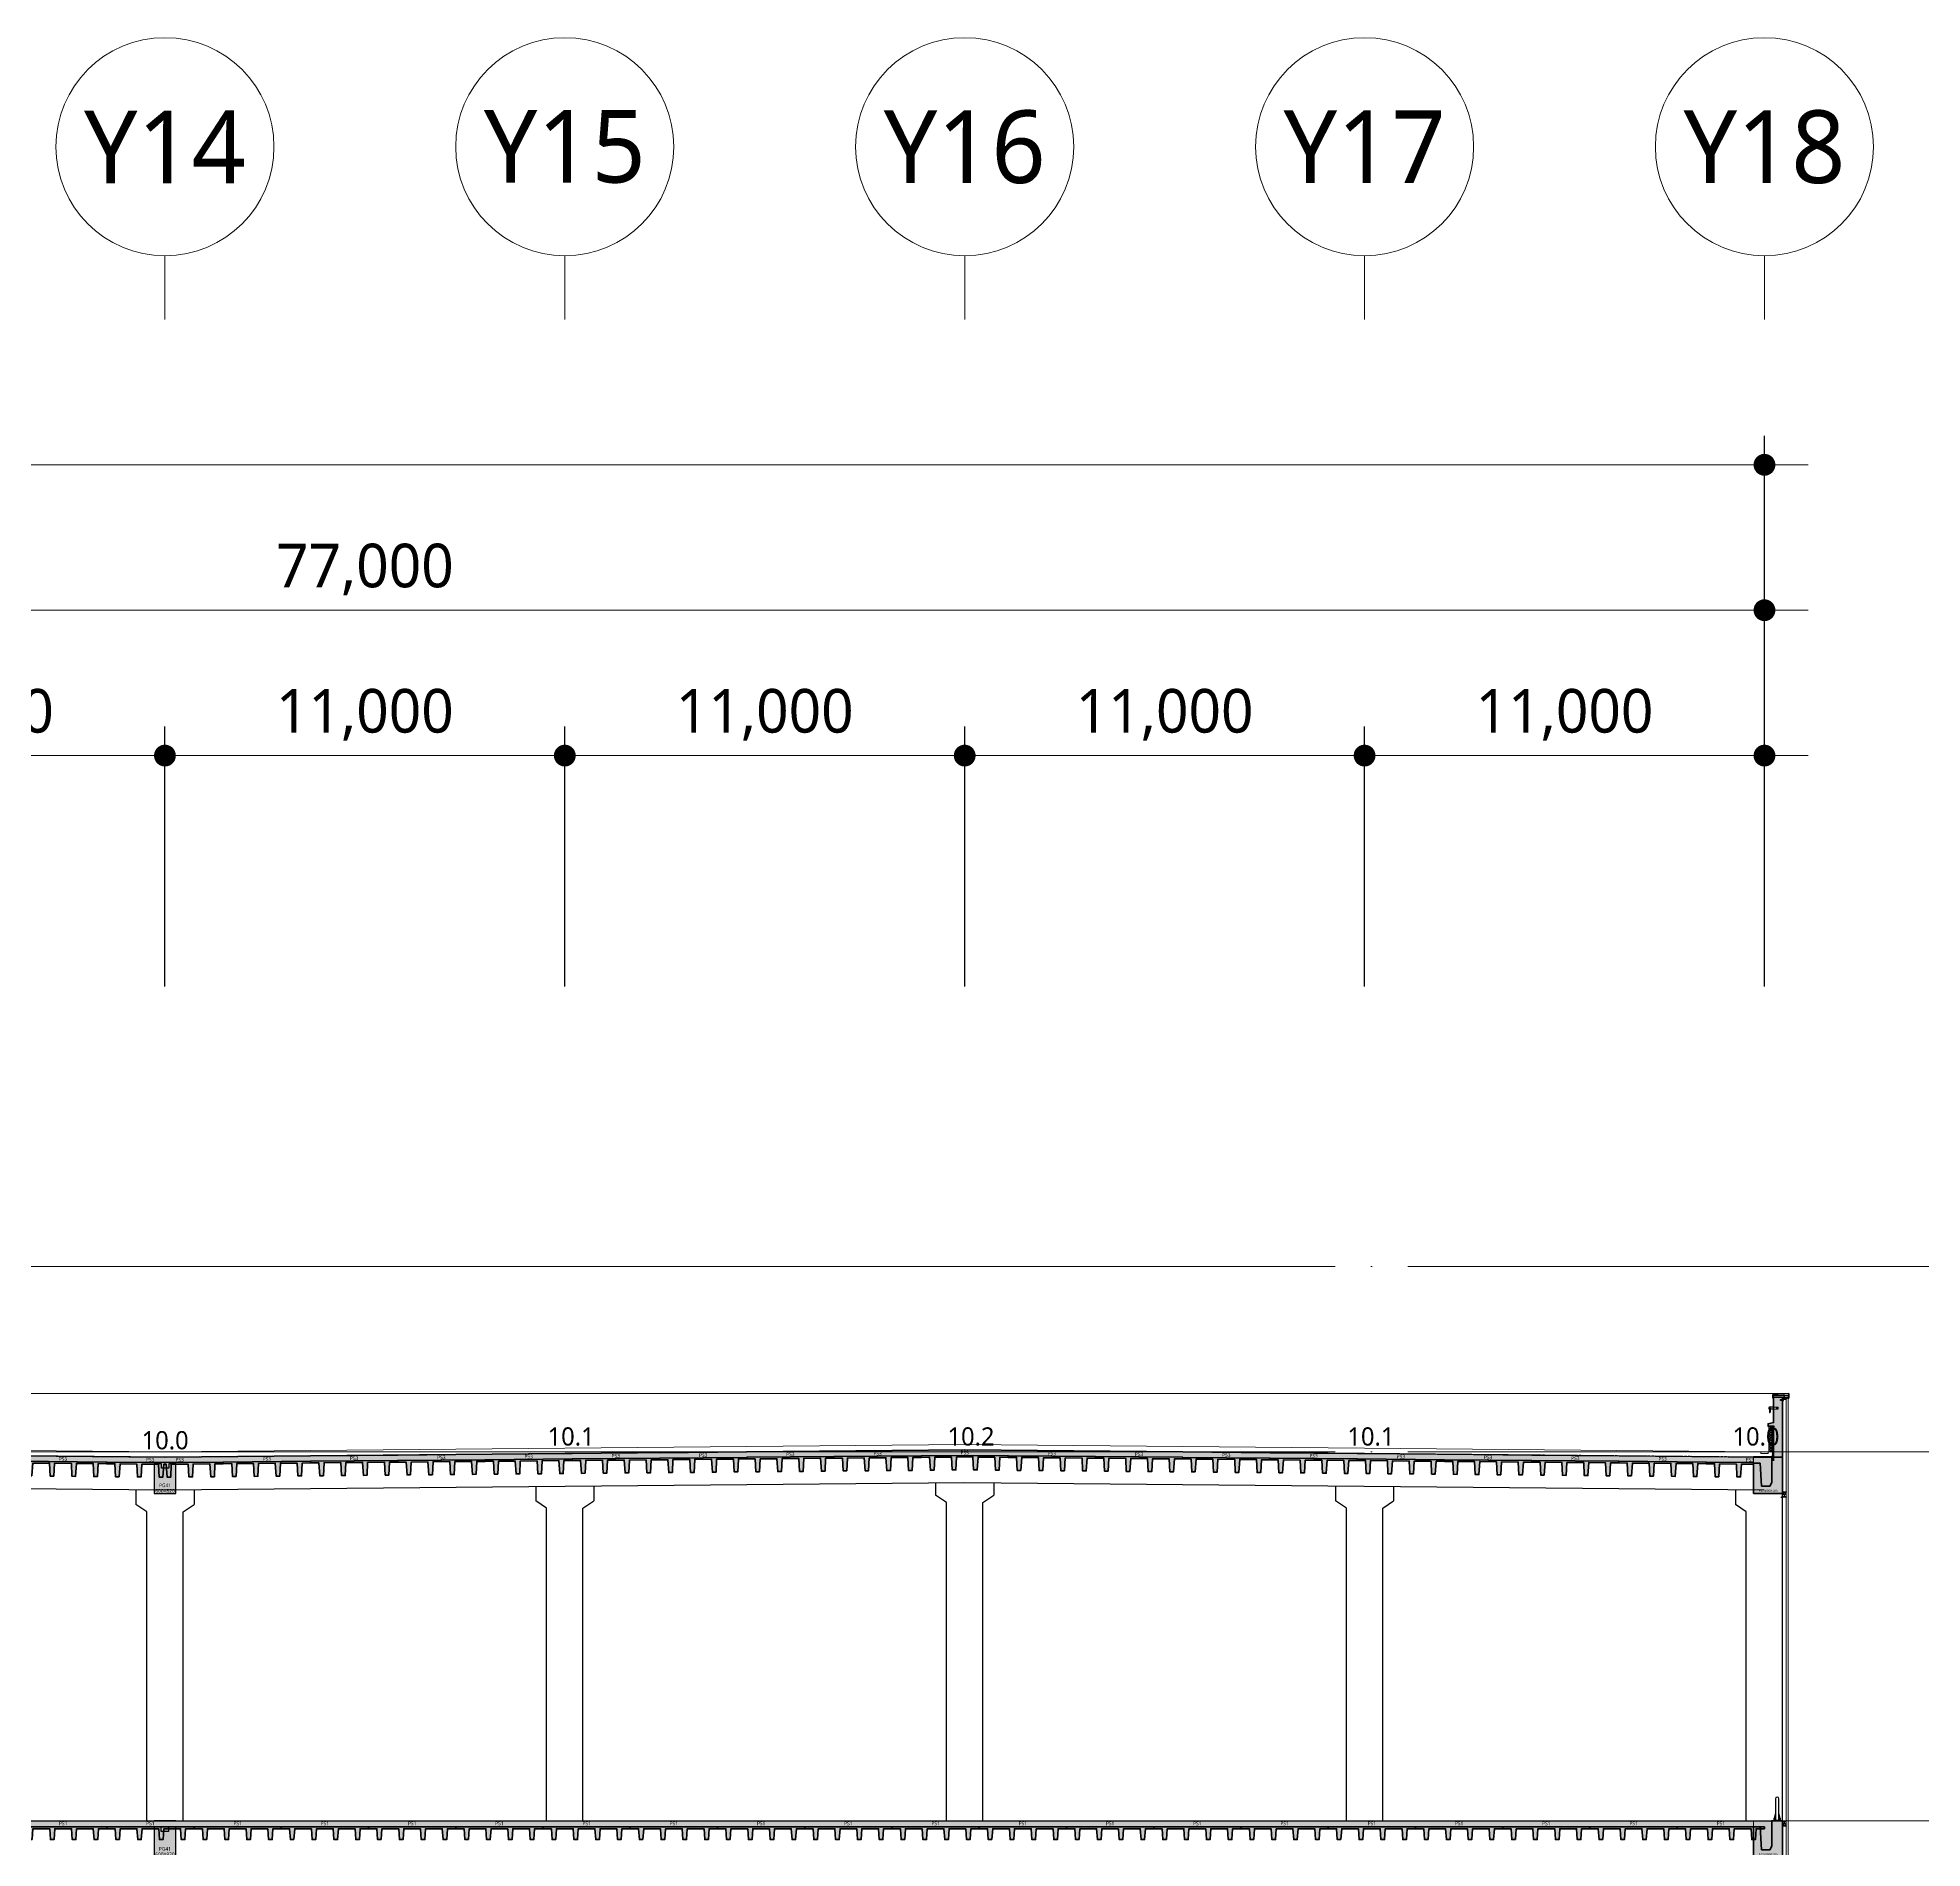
# Model space of a CAD drawing. Header units: millimetres. Extents: x 0 to 420000, y 0 to 297000.
# Drawn here: x 260512 to 312355, y 93690 to 143500 of the extents above; entities that cross this region are included whole.
import ezdxf
from ezdxf.enums import TextEntityAlignment as Align
from ezdxf.xclip import XClip

# ---------------------------------------------------------------- set-up
doc = ezdxf.new("R2010")
doc.units = ezdxf.units.MM
doc.header["$XCLIPFRAME"] = 0
for name, pattern in [('0731_main_plan$0$form_$0$y-Landschaft$0$_$1$20120914_Verkehrsflächen_Grün$0$20120628_xref - Gammel$1$3_H-GL_F1_U3 - Default$0${ Offset Lines }', [0]), ('CEN', [62, 60, -1, 0, -1]), ('CENTER', [2, 1.25, -0.25, 0.25, -0.25]), ('HID', [2, 1.1, -0.9]), ('HIDDEN', [0.375, 0.25, -0.125]), ('HIDDEN2', [4.7625, 3.175, -1.5875])]:
    doc.linetypes.add(name, pattern=pattern)
doc.layers.get('Defpoints').update_dxf_attribs({"color": 140})
for name, color, linetype in [('1', 3, 'Continuous'), ('2', 2, 'Continuous'), ('A-CONC-SOLD', 253, 'CEN'), ('A-ELEV-PATT', 252, 'Continuous'), ('A-XXXX-SOLD', 252, 'Continuous'), ('BOLT', 8, 'Continuous'), ('CON', 2, 'Continuous'), ('SCREW', 6, 'Continuous')]:
    doc.layers.add(name, color=color, linetype=linetype)
for name, color, linetype, lineweight in [('A-AXIS-LINE', 1, 'CEN', 15), ('A-CNTL', 1, 'CEN', 15), ('A-CONC-LIN1', 2, 'Continuous', 40), ('A-CONC-LIN2', 7, 'Continuous', 25), ('A-ELEV-LIN2', 7, 'Continuous', 25), ('A-ELEV-LIN3', 8, 'Continuous', 18), ('A-WAXM-BLIC', 3, 'Continuous', 25), ('A-WAXM-PANL', 6, 'Continuous', 20), ('A-XXXX-FIN2', 6, 'Continuous', 20), ('A-XXXX-HID', 8, 'HIDDEN', 18), ('A-XXXX-INSL2', 8, 'Continuous', 18), ('A-XXXX-STL', 3, 'Continuous', 25), ('A-XXXX-WAT1', 9, 'HID', 20)]:
    doc.layers.add(name, color=color, linetype=linetype, lineweight=lineweight)
doc.layers.add('A-XXXX-NPLT', color=144, linetype='Continuous', lineweight=15, plot=False)
doc.styles.add('HY울릉도L', font='')
doc.styles.add('맑은고딕', font='')
doc.styles.get('HY울릉도L').set_extended_font_data('HYwulM')
doc.styles.get('맑은고딕').set_extended_font_data('Malgun Gothic')
doc.dimstyles.new('CDIM', dxfattribs={"dimtxt": 3, "dimasz": 1.5, "dimexe": 2, "dimexo": 1, "dimgap": 1, "dimtad": 1, "dimdec": 0, "dimrnd": 0.5, "dimzin": 0, "dimdsep": 32, "dimlunit": 6, "dimtxsty": 'HY울릉도L', "dimblk1": '_CIDOT', "dimblk2": '_CIDOT', "dimsah": 1, "dimcen": 5.5, "dimclrd": 2, "dimclre": 2, "dimclrt": 7, "dimadec": 0, "dimazin": 0, "dimtfac": 1, "dimtdec": 0, "dimtix": 1, "dimtmove": 2, "dimatfit": 1, "dimldrblk": '_CIDOT', "dimfxl": 1, "dimtolj": 1, "dimtzin": 0, "dimlwd": -1, "dimarcsym": 0})

# ---------------------------------------------------------------- blocks, each defined once
blk = doc.blocks.new('axis(211208)')
at = {"layer": 'A-AXIS-LINE', "ltscale": 1000}
for p, q in [((4631788.1, -355868.7), (4955413.1, -355868.7)), ((4631788.1, -360968.7), (4955413.1, -360968.7)), ((4631788.1, -371118.7), (4955413.1, -371118.7))]:
    blk.add_line(p, q, dxfattribs=at)
blk = doc.blocks.new('SCREW65')
at = {"layer": '2', "color": 13, "linetype": 'HIDDEN'}
for p, q in [((35, 44.2), (35, 50)), ((35, 50), (43, 50)), ((35, 38), (43, 40)), ((35, 38), (43, 40)), ((35, 36), (43, 38)), ((35, 36), (43, 38)), ((35, 36), (43, 38)), ((35, 34), (43, 36)), ((35, 32), (43, 34)), ((35, 30), (43, 32)), ((35, 28), (43, 30)), ((35, 26), (43, 28)), ((35, 24), (43, 26)), ((35, 22), (43, 24)), ((35, 20), (43, 22)), ((35, 18), (43, 20)), ((35, 16), (43, 18)), ((35, 14), (43, 16)), ((35, 12), (43, 14)), ((35, 12), (43, 14)), ((35, 10), (43, 12)), ((35, 8), (43, 10)), ((35, 6), (43, 8)), ((35, 4), (43, 6)), ((35, 2), (43, 4)), ((35, 0), (43, 2)), ((35, -2), (43, 0)), ((36.5, 44.2), (36.5, 50)), ((41.5, 50), (41.5, 44.2)), ((43, 50), (43, 44.2)), ((35, -4), (43, -2)), ((35, -6), (43, -4)), ((35, -8), (43, -6)), ((35, -10), (43, -8)), ((35, -12), (43, -10)), ((35, -14), (43, -12))]:
    blk.add_line(p, q, dxfattribs=at)
for points in [[(48, 43), (48, 42), (30, 42), (30, 43)], [(34, 44.2), (34, 43), (44, 43), (44, 44.2)]]:
    blk.add_lwpolyline(points, close=True, dxfattribs=at)
at = {"layer": '2', "color": 13}
blk.add_lwpolyline([(46.5, 42), (46.5, 40), (31.5, 40), (31.5, 42)], dxfattribs=at)
at = {"layer": '2', "color": 13, "linetype": 'HIDDEN'}
for points in [[(36, 42), (36, -18), (39, -23), (42, -18), (42, 42)], [(39, -23), (40, -17), (42, -15), (40, -14), (36, -16)]]:
    blk.add_lwpolyline(points, dxfattribs=at)
blk = doc.blocks.new('An')
at = {"layer": 'BOLT'}
for p, q in [((7, 15), (-7, 15)), ((7, 7), (-7, 7)), ((-5, 17), (5, 17)), ((-3, 19), (-3, 15)), ((3, 19), (3, 15)), ((7, 15), (7, 15))]:
    blk.add_line(p, q, dxfattribs=at)
at = {"layer": 'BOLT', "linetype": 'CENTER'}
blk.add_line((0, 28), (0, -78), dxfattribs=at)
at = {"layer": 'BOLT'}
for points in [[(-13, 4), (0, 2), (0, 4), (-12, 5)], [(12, 0), (12, 2), (-12, 2), (-12, 0)], [(12, 3), (0, 5), (0, 6), (13, 5)]]:
    blk.add_lwpolyline(points, close=True, dxfattribs=at)
at = {"layer": 'BOLT', "linetype": 'HIDDEN'}
blk.add_lwpolyline([(13, 5), (-12, 5), (-13, 4), (12, 3)], close=True, dxfattribs=at)
at = {"layer": 'BOLT', "linetype": 'HIDDEN2'}
blk.add_lwpolyline([(7, 0), (7, -51, 0.126377), (8, -57), (11, -63), (4, -63, -0.360473), (2, -61), (1, -55, 0.412222), (0, -54), (0, -54, 0.360473), (-1, -55), (-2, -61, -0.360473), (-4, -63), (-11, -63), (-8, -57, 0.126377), (-7, -51), (-7, 0)], format="xyb", dxfattribs=at)
at = {"layer": 'BOLT', "linetype": 'CENTER'}
blk.add_lwpolyline([(-9, 14), (-9, 8, 0.57735), (-5, 8, 0.238157), (5, 8, 0.57735), (9, 8), (9, 14, 0.57735), (5, 14, 0.238157), (-5, 14, 0.57735)], format="xyb", close=True, dxfattribs=at)
at = {"layer": 'BOLT', "linetype": 'HIDDEN'}
blk.add_lwpolyline([(-5, 14), (-5, 0), (-5, -52, -0.095415), (-6, -56), (-9, -63, 0.530598), (-6, -67), (0, -67), (6, -67, 0.530598), (9, -63), (6, -56, -0.095415), (5, -52), (5, 0), (5, 14)], format="xyb", dxfattribs=at)
at = {"layer": 'BOLT'}
blk.add_lwpolyline([(-5, 14), (-5, 17), (-3, 19), (3, 19), (5, 17), (5, 14)], dxfattribs=at)
blk = doc.blocks.new('SCREW')
at = {"layer": 'SCREW'}
for p, q in [((2650, -805), (2658, -805)), ((2658, -805), (2650, -805)), ((2650, -805), (2650, -805)), ((2652, -793), (2653, -793)), ((2653, -793), (2652, -793)), ((2654, -793), (2652, -793)), ((2656, -794), (2652, -794)), ((2652, -794), (2653, -794)), ((2653, -795), (2652, -794)), ((2656, -795), (2652, -796)), ((2652, -796), (2653, -795)), ((2656, -796), (2652, -797)), ((2652, -797), (2653, -796)), ((2653, -796), (2652, -796)), ((2653, -797), (2652, -797)), ((2656, -798), (2652, -798)), ((2652, -798), (2653, -798)), ((2653, -798), (2652, -798)), ((2656, -799), (2652, -800)), ((2652, -800), (2653, -799)), ((2656, -800), (2652, -801)), ((2652, -801), (2653, -800)), ((2653, -800), (2652, -800)), ((2656, -801), (2652, -802)), ((2653, -801), (2652, -801)), ((2653, -802), (2652, -802)), ((2652, -802), (2653, -802)), ((2656, -803), (2652, -803)), ((2653, -804), (2652, -803)), ((2652, -803), (2653, -803)), ((2656, -804), (2652, -805)), ((2652, -805), (2653, -804)), ((2653, -790), (2654, -789)), ((2653, -790), (2654, -790)), ((2653, -793), (2653, -790)), ((2653, -794), (2653, -793)), ((2653, -793), (2654, -793)), ((2653, -793), (2654, -793)), ((2653, -794), (2656, -794)), ((2656, -794), (2653, -795)), ((2653, -795), (2656, -795)), ((2653, -795), (2653, -795)), ((2656, -796), (2653, -796)), ((2653, -796), (2656, -796)), ((2653, -796), (2653, -796)), ((2656, -797), (2653, -797)), ((2653, -798), (2656, -797)), ((2653, -798), (2653, -797)), ((2656, -798), (2653, -798)), ((2653, -799), (2653, -798)), ((2656, -799), (2653, -800)), ((2653, -799), (2656, -799)), ((2653, -800), (2656, -800)), ((2653, -800), (2653, -800)), ((2656, -801), (2653, -801)), ((2653, -802), (2656, -801)), ((2653, -802), (2653, -801)), ((2656, -802), (2653, -802)), ((2653, -803), (2656, -802)), ((2653, -803), (2653, -802)), ((2656, -803), (2653, -804)), ((2653, -804), (2656, -804)), ((2653, -804), (2653, -804)), ((2654, -789), (2654, -793)), ((2654, -793), (2655, -793)), ((2654, -793), (2654, -793)), ((2654, -807), (2654, -806)), ((2654, -806), (2654, -806)), ((2655, -806), (2654, -806)), ((2655, -807), (2655, -806)), ((2656, -794), (2656, -791)), ((2656, -794), (2656, -794)), ((2656, -794), (2656, -795)), ((2656, -794), (2656, -794)), ((2656, -795), (2656, -795)), ((2656, -795), (2656, -796)), ((2656, -796), (2656, -797)), ((2656, -796), (2656, -796)), ((2656, -796), (2656, -796)), ((2656, -797), (2656, -797)), ((2656, -797), (2656, -798)), ((2656, -797), (2656, -797)), ((2656, -798), (2656, -798)), ((2656, -798), (2656, -799)), ((2656, -798), (2656, -799)), ((2656, -799), (2656, -800)), ((2656, -799), (2656, -800)), ((2656, -799), (2656, -799)), ((2656, -799), (2656, -799)), ((2656, -800), (2656, -800)), ((2656, -800), (2656, -801)), ((2656, -801), (2656, -801)), ((2656, -801), (2656, -802)), ((2656, -801), (2656, -801)), ((2656, -801), (2656, -801)), ((2656, -802), (2656, -802)), ((2656, -802), (2656, -803)), ((2656, -802), (2656, -802)), ((2656, -803), (2656, -803)), ((2656, -803), (2656, -804)), ((2656, -803), (2656, -804)), ((2656, -804), (2656, -804)), ((2656, -804), (2656, -805)), ((2656, -804), (2656, -804)), ((2658, -805), (2658, -805))]:
    blk.add_line(p, q, dxfattribs=at)
for centre, radius, start, end in [((2654, -802), 4.99, 221.1042, 318.8958), ((2654, -790), 1.65, 57.5313, 85.5597), ((2653, -791), 2.84, 358.1657, 42.9584), ((2652, -791), 3.22, 327.4176, 0.6916)]:
    blk.add_arc(centre, radius, start, end, dxfattribs=at)
blk = doc.blocks.new('PIs4')
at = {"layer": 'SCREW'}
blk.add_blockref('SCREW', (-2654, 805), dxfattribs=at)
blk = doc.blocks.new('PG31')
at = {"layer": 'A-CONC-SOLD'}
h = blk.add_hatch(color=256, dxfattribs=at)
h.dxf.hatch_style = 1
h.paths.add_polyline_path([(-620, -170), (-580, -800), (-350, -800), (-300, -700), (-300, 0), (-800, 0), (-800, -170)])
h = blk.add_hatch(color=256, dxfattribs=at)
h.dxf.hatch_style = 1
h.paths.add_polyline_path([(-800, -1000), (0, -1000), (0, 0), (-300, 0), (-300, -700), (-350, -800), (-580, -800), (-620, -170), (-800, -170)])
at = {"layer": 'A-CONC-LIN1'}
blk.add_lwpolyline([(-800, -1000), (0, -1000), (0, 0), (-300, 0), (-300, -700), (-350, -800), (-580, -800), (-620, -170), (-800, -170)], close=True, dxfattribs=at)
at = {"layer": 'A-CONC-LIN2'}
blk.add_line((-800, 0), (-300, 0), dxfattribs=at)
at = {"layer": 'A-XXXX-NPLT'}
blk.add_lwpolyline([(0, 0), (-800, 0), (-800, -1000), (0, -1000)], close=True, dxfattribs=at)
at = {"layer": 'A-XXXX-NPLT', "style": '맑은고딕'}
blk.add_text('PG31(800X1000)', height=50, dxfattribs=at).set_placement((-400, -930), align=Align.MIDDLE)
blk = doc.blocks.new('PS3')
at = {"layer": 'A-CONC-SOLD'}
h = blk.add_hatch(color=256, dxfattribs=at)
h.dxf.hatch_style = 1
h.paths.add_polyline_path([(1200, 0), (-1200, 0), (-1200, -150), (1200, -150)])
h = blk.add_hatch(color=256, dxfattribs=at)
h.dxf.hatch_style = 1
h.paths.add_polyline_path([(-950, -550), (-850, -550), (-830, -195), (-370, -195), (-350, -550), (-250, -550), (-230, -195), (230, -195), (250, -550), (350, -550), (370, -195), (830, -195), (850, -550), (950, -550), (970, -195), (1200, -195), (1200, -150), (-1200, -150), (-1200, -195), (-970, -195)])
at = {"layer": 'A-CONC-LIN1', "color": 2, "linetype": '0731_main_plan$0$form_$0$y-Landschaft$0$_$1$20120914_Verkehrsflächen_Grün$0$20120628_xref - Gammel$1$3_H-GL_F1_U3 - Default$0${ Offset Lines }'}
blk.add_lwpolyline([(-850, -550), (-830, -195), (-370, -195), (-350, -550), (-250, -550), (-230, -195), (230, -195), (250, -550), (350, -550), (370, -195), (830, -195), (850, -550), (950, -550), (970, -195), (1200, -195), (1200, -150), (-1200, -150), (-1200, -195), (-970, -195), (-950, -550)], close=True, dxfattribs=at)
at = {"layer": 'A-CONC-LIN2'}
blk.add_line((-1200, 0), (1200, 0), dxfattribs=at)
at = {"layer": 'A-XXXX-NPLT', "style": '맑은고딕'}
blk.add_text('PS3', height=100, dxfattribs=at).set_placement((0, -75), align=Align.MIDDLE)
blk = doc.blocks.new('PG41')
at = {"layer": 'A-CONC-SOLD'}
h = blk.add_hatch(color=256, dxfattribs=at)
h.dxf.hatch_style = 1
h.paths.add_polyline_path([(-300, 0), (300, 0), (300, -1000), (-300, -1000)])
blk.add_line((300, 0), (-300, 0))
at = {"layer": 'CON'}
blk.add_lwpolyline([(-300, -1000), (300, -1000), (300, -180), (100, -180), (100, -300), (-100, -300), (-100, -180), (-300, -180)], close=True, dxfattribs=at)
at = {"layer": 'A-XXXX-NPLT', "style": '맑은고딕'}
for s, p in [('600X820', (0, -925)), ('PG41', (0, -775))]:
    blk.add_text(s, height=100, dxfattribs=at).set_placement(p, align=Align.MIDDLE)
blk = doc.blocks.new('층간방화')
at = {"layer": 'A-XXXX-SOLD', "ltscale": 0.5}
h = blk.add_hatch(dxfattribs=at)
h.set_pattern_fill('블럭단면', color=256)
h.set_pattern_definition([(45, (-3966029.7908, -207540.3616), (-0.70710678119, 0.70710678119), []), (135, (-3966029.7908, -207540.3616), (-0.70710678119, -0.70710678119), [])])
h.paths.add_polyline_path([(0, -12), (0, 1), (-3, 1), (-3, -9), (-97, -9), (-97, 1), (-100, 1), (-100, -12)])
h.paths.add_polyline_path([(0, -137), (0, -150), (-3, -150), (-3, -140), (-97, -140), (-97, -150), (-100, -150), (-100, -137)])
at = {"layer": 'A-ELEV-PATT', "color": 5}
for points in [[(0, -12), (0, 1), (-3, 1), (-3, -9), (-97, -9), (-97, 1), (-100, 1), (-100, -12)], [(0, -137), (0, -150), (-3, -150), (-3, -140), (-97, -140), (-97, -150), (-100, -150), (-100, -137)]]:
    blk.add_lwpolyline(points, close=True, dxfattribs=at)
at = {"layer": 'A-XXXX-INSL2'}
blk.add_lwpolyline([(-100, -136, 0.509267), (-78, -106), (-97, -42, -1.37259), (-53, -42), (-72, -106, 1.37259), (-29, -106), (-48, -42, -1.37259), (-4, -42), (-23, -106, 0.509267), (-1, -136)], format="xyb", dxfattribs=at)
at = {"layer": 'A-XXXX-STL', "linetype": 'HIDDEN', "ltscale": 0.1}
blk.add_lwpolyline([(47, 0), (47, 1), (-1, 1), (-1, -136), (-100, -136), (-100, -137), (0, -137), (0, 0)], close=True, dxfattribs=at)
blk = doc.blocks.new('9층')
at = {"layer": 'A-CONC-SOLD'}
h = blk.add_hatch(color=256, dxfattribs=at)
h.dxf.hatch_style = 1
h.paths.add_polyline_path([(4878824, -401219), (4878574, -401219), (4878574, -400278), (4878589, -400269), (4878444, -400269), (4878444, -400259), (4878434, -400259), (4878434, -400269), (4878424, -400269), (4878424, -400199), (4878574, -400169), (4878574, -399469), (4878824, -399469)])
h = blk.add_hatch(dxfattribs=at)
h.set_pattern_fill('블럭단면', color=256, scale=50)
h.set_pattern_definition([(45, (4570311.26, -505918.714), (-35.355339, 35.355339), []), (135, (4570311.26, -505918.714), (-35.355339, -35.355339), [])])
h.paths.add_polyline_path([(4878454, -400969), (4878544, -400969), (4878544, -400269), (4878454, -400269)])
h = blk.add_hatch(dxfattribs=at)
h.set_pattern_fill('블럭단면', color=256)
h.set_pattern_definition([(45, (4634752.2391, -645298.7142), (-0.7071067812, 0.7071067812), []), (135, (4634752.2391, -645298.7142), (-0.7071067812, -0.7071067812), [])])
h.paths.add_polyline_path([(4878564, -400269), (4878589, -400269), (4878564, -400274, -1)])
h = blk.add_hatch(dxfattribs=at)
h.set_pattern_fill('블럭단면', color=256, scale=5)
h.set_pattern_definition([(45, (4723765.126, -639965.979), (-3.53553391, 3.53553391), []), (135, (4723765.126, -639965.979), (-3.53553391, -3.53553391), [])])
h.paths.add_polyline_path([(4878564, -400969), (4878544, -400969), (4878544, -401106), (4878549, -401106), (4878564, -401091)])
at = {"color": 1}
for p, q in [((4878921, -399471), (4878826, -399516)), ((4878826, -399471), (4878924, -399519))]:
    blk.add_line(p, q, dxfattribs=at)
at = {"color": 5}
blk.add_lwpolyline([(4878974, -399509), (4878974, -399498), (4878994, -399498), (4878994, -399369), (4878555, -399393), (4878555, -399498), (4878572, -399498), (4878572, -399509, 0.414214), (4878573, -399509), (4878573, -399509, 0.447244), (4878573, -399509), (4878572, -399502), (4878573, -399502), (4878574, -399509, -0.447244), (4878573, -399510), (4878573, -399510, -0.414214), (4878572, -399509), (4878572, -399499), (4878554, -399499), (4878554, -399393), (4878994, -399369), (4878994, -399499), (4878974, -399499), (4878974, -399509, -0.414214), (4878973, -399510), (4878973, -399510, -0.447244), (4878972, -399509), (4878973, -399502), (4878974, -399502), (4878973, -399509, 0.447244), (4878973, -399509), (4878973, -399509, 0.414214), (4878974, -399509)], format="xyb", dxfattribs=at)
at = {"color": 4}
for points in [[(4878924, -399519), (4878824, -399519), (4878824, -399469), (4878924, -399469)], [(4878824, -399579), (4878824, -399519), (4878904, -399519), (4878904, -399523), (4878828, -399523), (4878828, -399579)], [(4878921, -399516), (4878826, -399516), (4878826, -399471), (4878921, -399471)]]:
    blk.add_lwpolyline(points, close=True, dxfattribs=at)
at = {"layer": '1'}
blk.add_lwpolyline([(4788325, -401119), (4801325, -401018), (4812324, -400918), (4823322, -401018), (4834327, -401118), (4845325, -401018), (4856324, -400918), (4867322, -401018), (4878322, -401119)], dxfattribs=at)
at = {"layer": 'A-CNTL', "ltscale": 10}
for p, q in [((4878687, -399769), (4878650, -399769)), ((4878669, -399750), (4878669, -399787))]:
    blk.add_line(p, q, dxfattribs=at)
at = {"layer": 'A-CONC-LIN1'}
blk.add_lwpolyline([(4878824, -401219), (4878824, -399469), (4878574, -399469), (4878574, -400169), (4878424, -400199), (4878424, -400269), (4878434, -400269), (4878434, -400259), (4878444, -400259), (4878444, -400269), (4878589, -400269), (4878574, -400278), (4878574, -401219)], dxfattribs=at)
at = {"layer": 'A-CONC-LIN2'}
for points in [[(4878589, -400269), (4878564, -400274), (4878564, -401091), (4878549, -401106), (4878024, -401106)], [(4788325, -401109), (4801325, -401008), (4812324, -400908), (4823322, -401008), (4834327, -401108), (4845325, -401008), (4856324, -400908), (4867322, -401008), (4878024, -401106)], [(4878544, -400969), (4878564, -400969)], [(4878574, -401095), (4878553, -401116)]]:
    blk.add_lwpolyline(points, dxfattribs=at)
at = {"layer": 'A-CONC-SOLD'}
blk.add_arc((4878564, -400271), 2.5, 90, 270, dxfattribs=at)
at = {"layer": 'A-ELEV-LIN2'}
for p, q in [((4878462, -399771), (4878462, -399882)), ((4878574, -399739), (4878471, -399739)), ((4878480, -399771), (4878480, -399882)), ((4878574, -399799), (4878480, -399799)), ((4833524, -402011), (4833524, -402418)), ((4835124, -402011), (4835124, -402418)), ((4844524, -401926), (4844524, -402318)), ((4846124, -401911), (4846124, -402318)), ((4855524, -401826), (4855524, -402168)), ((4855824, -402368), (4855524, -402168)), ((4856824, -402368), (4857124, -402168)), ((4857124, -401825), (4857124, -402168)), ((4866524, -401911), (4866524, -402318)), ((4868124, -401926), (4868124, -402318)), ((4877524, -402011), (4877524, -402419)), ((4878824, -411119), (4878824, -402019)), ((4833824, -402618), (4833524, -402418)), ((4833824, -411119), (4833824, -402618)), ((4834824, -402618), (4835124, -402418)), ((4834824, -411119), (4834824, -402618)), ((4844824, -402518), (4844524, -402318)), ((4844824, -411119), (4844824, -402518)), ((4845824, -402518), (4846124, -402318)), ((4845824, -411116), (4845824, -402518)), ((4855824, -411119), (4855824, -402368)), ((4856824, -411119), (4856824, -402368)), ((4866824, -402518), (4866524, -402318)), ((4866824, -411119), (4866824, -402518)), ((4867824, -402518), (4868124, -402318)), ((4867824, -411119), (4867824, -402518)), ((4877824, -402619), (4877524, -402419)), ((4877824, -411119), (4877824, -402619))]:
    blk.add_line(p, q, dxfattribs=at)
at = {"layer": 'A-ELEV-LIN2', "ltscale": 50}
blk.add_lwpolyline([(4788332, -402019), (4801333, -401918), (4812324, -401818), (4823314, -401918), (4834327, -402018), (4845333, -401918), (4856324, -401818), (4867314, -401918), (4878314, -402019)], dxfattribs=at)
at = {"layer": 'A-ELEV-LIN2'}
for centre, radius, start, end in [((4878471, -399769), 30, 90, 252.7993), ((4878471, -399769), 11, 323.7562, 216.2438), ((4878471, -399771), 8.87, 0, 180), ((4878471, -399882), 8.87, 180, 0)]:
    blk.add_arc(centre, radius, start, end, dxfattribs=at)
at = {"layer": 'A-WAXM-BLIC'}
for points in [[(4878454, -400969), (4878454, -400269)], [(4878544, -400969), (4878544, -400269)]]:
    blk.add_lwpolyline(points, dxfattribs=at)
at = {"layer": 'A-WAXM-PANL'}
for p, q in [((4878924, -411119), (4878924, -399469)), ((4878974, -411119), (4878974, -399469))]:
    blk.add_line(p, q, dxfattribs=at)
blk.add_lwpolyline([(4878974, -399419), (4878574, -399419), (4878574, -399469), (4878974, -399469)], close=True, dxfattribs=at)
at = {"layer": 'A-XXXX-FIN2'}
blk.add_line((4878444, -400269), (4878444, -400969), dxfattribs=at)
blk.add_lwpolyline([(4788324, -400969), (4801324, -400868), (4812324, -400768), (4823324, -400868), (4834327, -400968), (4845324, -400868), (4856324, -400768), (4867324, -400868), (4878224, -400968), (4878224, -401019), (4878424, -401019), (4878424, -400969), (4878544, -400969), (4878544, -401116)], dxfattribs=at)
at = {"layer": 'A-XXXX-HID', "linetype": 'HID', "ltscale": 10}
for p, q in [((4878574, -399739), (4878699, -399739)), ((4878574, -399799), (4878699, -399799)), ((4878699, -399739), (4878699, -399799))]:
    blk.add_line(p, q, dxfattribs=at)
at = {"layer": 'A-XXXX-HID', "ltscale": 10}
blk.add_circle((4878669, -399769), 10.3, dxfattribs=at)
at = {"layer": 'A-XXXX-WAT1', "ltscale": 50}
blk.add_lwpolyline([(4788325, -401114), (4801325, -401013), (4812324, -400913), (4823322, -401013), (4834327, -401113), (4845325, -401013), (4856324, -400913), (4867322, -401013), (4878024, -401111), (4878551, -401111), (4878569, -401093), (4878569, -400278), (4878589, -400269)], dxfattribs=at)
for name, p, rotation in [('PIs4', (4878572, -399504), 270), ('PS3', (4831522, -401093), 359.479143625498), ('PS3', (4837128, -401093), 0.5208563745018698), ('PS3', (4839528, -401071), 0.5208563745018698), ('PS3', (4841928, -401049), 0.5208563745018698), ('PS3', (4844328, -401027), 0.5208563745018698), ('PS3', (4846728, -401005), 0.5208563745018698), ('PS3', (4849128, -400984), 0.5208563745018698), ('PS3', (4851527, -400962), 0.5208563745018698), ('PS3', (4853927, -400940), 0.5208563745018698), ('PS3', (4858724, -400940), 359.479143625498), ('PS3', (4861124, -400962), 359.479143625498), ('PS3', (4863523, -400984), 359.479143625498), ('PS3', (4865923, -401006), 359.479143625498), ('PS3', (4868323, -401027), 359.479143625498), ('PS3', (4870723, -401049), 359.479143625498), ('PS3', (4873123, -401071), 359.479143625498), ('PS3', (4875523, -401093), 359.479143625498)]:
    blk.add_blockref(name, p, dxfattribs=dict(rotation=rotation))
for name, p, xscale, rotation in [('An', (4878828, -399546), -1, 270), ('SCREW65', (4878934, -399527), -1, 270), ('PIs4', (4878974, -399504), -1.000000000000008, 90)]:
    blk.add_blockref(name, p, dxfattribs=dict(xscale=xscale, rotation=rotation))
at = {"xscale": -1}
blk.add_blockref('SCREW65', (4878904, -399459), dxfattribs=at)
ref = blk.add_blockref('PS3', (4833922, -401115), dxfattribs=dict(rotation=359.479143625498))
XClip(ref).set_block_clipping_path([(-1191.6862806328, -914.5091304096), (409.090495893, -899.9566142594), (400.7767765256, 14.5525161502), (-1200.0000000002, -0.0000000001)])
for name, p in [('PG41', (4834327, -401118)), ('PG31', (4878824, -401116))]:
    blk.add_blockref(name, p)
ref = blk.add_blockref('PS3', (4834728, -401115), dxfattribs=dict(rotation=0.5208563745018698))
XClip(ref).set_block_clipping_path([(-406.887639704, -657.6424334702), (1232.0383358808, -672.541760521), (1238.4722892173, 35.1931064937), (-400.4536863675, 50.0924335445)])
ref = blk.add_blockref('PS3', (4856327, -400918), dxfattribs=dict(rotation=0.5208563745018698))
XClip(ref).set_block_clipping_path([(-1207.2028655708, -792.3152127903), (-7.3020309291, -803.2234021961), (0.454583018, 50.0041319754), (-1199.4462516238, 60.9123213812)])
ref = blk.add_blockref('PS3', (4856324, -400918), dxfattribs=dict(rotation=359.479143625498))
XClip(ref).set_block_clipping_path([(5.6266046009, -618.9265060921), (1205.5274392425, -608.0183166863), (1199.9008346417, 10.9081894058), (0, -0.0000000001)])
ref = blk.add_blockref('PS3', (4877923, -401115), dxfattribs=dict(rotation=359.479143625498))
XClip(ref).set_block_clipping_path([(-1193.5157442268, -713.2681350653), (107.2734282257, -701.4427789521), (100.7891724524, 11.8253561131), (-1200.0000000002, -0.0000000001)])
at = {"layer": 'A-XXXX-INSL2', "ltscale": 0.5, "rotation": 180}
blk.add_blockref('층간방화', (4878824, -402219), dxfattribs=at)
blk = doc.blocks.new('_CIDOT')
at = {"color": 0, "linetype": 'ByBlock'}
blk.add_line((2, 0), (-1, 0), dxfattribs=at)
at = {"color": 0, "linetype": 'ByBlock', "const_width": 0.5}
blk.add_lwpolyline([(-0.25, 0, 1), (0.25, 0, 1)], format="xyb", close=True, dxfattribs=at)
blk = doc.blocks.new('*D114')
at = {"layer": 'A-XXXX-NPLT', "lineweight": -2, "transparency": 16777216}
for p, q in [((253013, 117400), (253013, 124550)), ((264013, 117400), (264013, 124550))]:
    blk.add_line(p, q, dxfattribs=at)
at = {"layer": 'A-XXXX-NPLT', "transparency": 16777216}
blk.add_line((253613, 123750), (263413, 123750), dxfattribs=at)
at = {"layer": 'Defpoints', "color": 0, "transparency": 16777216}
for p in [(264013, 123750), (253013, 117000), (264013, 117000)]:
    blk.add_point(p, dxfattribs=at)
at = {"layer": 'A-XXXX-NPLT', "transparency": 16777216, "xscale": 600, "yscale": 600, "zscale": 600, "rotation": 180}
blk.add_blockref('_CIDOT', (253013, 123750), dxfattribs=at)
at = {"layer": 'A-XXXX-NPLT', "transparency": 16777216, "xscale": 600, "yscale": 600, "zscale": 600}
blk.add_blockref('_CIDOT', (264013, 123750), dxfattribs=at)
at = {"layer": 'A-XXXX-NPLT', "color": 3, "transparency": 16777216, "insert": (258513, 124874), "char_height": 1200, "attachment_point": 5, "style": '맑은고딕'}
blk.add_mtext('\\A1;11,000', dxfattribs=at)
blk = doc.blocks.new('*D115')
at = {"layer": 'A-XXXX-NPLT', "lineweight": -2, "transparency": 16777216}
for p, q in [((264013, 117400), (264013, 124550)), ((275013, 117400), (275013, 124550))]:
    blk.add_line(p, q, dxfattribs=at)
at = {"layer": 'A-XXXX-NPLT', "transparency": 16777216}
blk.add_line((264613, 123750), (274413, 123750), dxfattribs=at)
at = {"layer": 'Defpoints', "color": 0, "transparency": 16777216}
for p in [(275013, 123750), (264013, 117000), (275013, 117000)]:
    blk.add_point(p, dxfattribs=at)
at = {"layer": 'A-XXXX-NPLT', "transparency": 16777216, "xscale": 600, "yscale": 600, "zscale": 600, "rotation": 180}
blk.add_blockref('_CIDOT', (264013, 123750), dxfattribs=at)
at = {"layer": 'A-XXXX-NPLT', "transparency": 16777216, "xscale": 600, "yscale": 600, "zscale": 600}
blk.add_blockref('_CIDOT', (275013, 123750), dxfattribs=at)
at = {"layer": 'A-XXXX-NPLT', "color": 3, "transparency": 16777216, "insert": (269513, 124874), "char_height": 1200, "attachment_point": 5, "style": '맑은고딕'}
blk.add_mtext('\\A1;11,000', dxfattribs=at)
blk = doc.blocks.new('*D116')
at = {"layer": 'A-XXXX-NPLT', "lineweight": -2, "transparency": 16777216}
for p, q in [((275013, 117400), (275013, 124550)), ((286013, 117400), (286013, 124550))]:
    blk.add_line(p, q, dxfattribs=at)
at = {"layer": 'A-XXXX-NPLT', "transparency": 16777216}
blk.add_line((275613, 123750), (285413, 123750), dxfattribs=at)
at = {"layer": 'Defpoints', "color": 0, "transparency": 16777216}
for p in [(286013, 123750), (275013, 117000), (286013, 117000)]:
    blk.add_point(p, dxfattribs=at)
at = {"layer": 'A-XXXX-NPLT', "transparency": 16777216, "xscale": 600, "yscale": 600, "zscale": 600, "rotation": 180}
blk.add_blockref('_CIDOT', (275013, 123750), dxfattribs=at)
at = {"layer": 'A-XXXX-NPLT', "transparency": 16777216, "xscale": 600, "yscale": 600, "zscale": 600}
blk.add_blockref('_CIDOT', (286013, 123750), dxfattribs=at)
at = {"layer": 'A-XXXX-NPLT', "color": 3, "transparency": 16777216, "insert": (280513, 124874), "char_height": 1200, "attachment_point": 5, "style": '맑은고딕'}
blk.add_mtext('\\A1;11,000', dxfattribs=at)
blk = doc.blocks.new('*D117')
at = {"layer": 'A-XXXX-NPLT', "lineweight": -2, "transparency": 16777216}
for p, q in [((286013, 117400), (286013, 124550)), ((297013, 117400), (297013, 124550))]:
    blk.add_line(p, q, dxfattribs=at)
at = {"layer": 'A-XXXX-NPLT', "transparency": 16777216}
blk.add_line((286613, 123750), (296413, 123750), dxfattribs=at)
at = {"layer": 'Defpoints', "color": 0, "transparency": 16777216}
for p in [(297013, 123750), (286013, 117000), (297013, 117000)]:
    blk.add_point(p, dxfattribs=at)
at = {"layer": 'A-XXXX-NPLT', "transparency": 16777216, "xscale": 600, "yscale": 600, "zscale": 600, "rotation": 180}
blk.add_blockref('_CIDOT', (286013, 123750), dxfattribs=at)
at = {"layer": 'A-XXXX-NPLT', "transparency": 16777216, "xscale": 600, "yscale": 600, "zscale": 600}
blk.add_blockref('_CIDOT', (297013, 123750), dxfattribs=at)
at = {"layer": 'A-XXXX-NPLT', "color": 3, "transparency": 16777216, "insert": (291513, 124874), "char_height": 1200, "attachment_point": 5, "style": '맑은고딕'}
blk.add_mtext('\\A1;11,000', dxfattribs=at)
blk = doc.blocks.new('*D118')
at = {"layer": 'A-XXXX-NPLT', "lineweight": -2, "transparency": 16777216}
for p, q in [((297013, 117400), (297013, 124550)), ((308013, 117400), (308013, 124550))]:
    blk.add_line(p, q, dxfattribs=at)
at = {"layer": 'A-XXXX-NPLT', "transparency": 16777216}
blk.add_line((297613, 123750), (307413, 123750), dxfattribs=at)
at = {"layer": 'Defpoints', "color": 0, "transparency": 16777216}
for p in [(308013, 123750), (297013, 117000), (308013, 117000)]:
    blk.add_point(p, dxfattribs=at)
at = {"layer": 'A-XXXX-NPLT', "transparency": 16777216, "xscale": 600, "yscale": 600, "zscale": 600, "rotation": 180}
blk.add_blockref('_CIDOT', (297013, 123750), dxfattribs=at)
at = {"layer": 'A-XXXX-NPLT', "transparency": 16777216, "xscale": 600, "yscale": 600, "zscale": 600}
blk.add_blockref('_CIDOT', (308013, 123750), dxfattribs=at)
at = {"layer": 'A-XXXX-NPLT', "color": 3, "transparency": 16777216, "insert": (302513, 124874), "char_height": 1200, "attachment_point": 5, "style": '맑은고딕'}
blk.add_mtext('\\A1;11,000', dxfattribs=at)
blk = doc.blocks.new('*D120')
at = {"layer": 'A-XXXX-NPLT', "lineweight": -2, "transparency": 16777216}
for p, q in [((112013, 117400), (112013, 132550)), ((308013, 117400), (308013, 132550))]:
    blk.add_line(p, q, dxfattribs=at)
at = {"layer": 'A-XXXX-NPLT', "transparency": 16777216}
blk.add_line((112613, 131750), (307413, 131750), dxfattribs=at)
at = {"layer": 'Defpoints', "color": 0, "transparency": 16777216}
for p in [(308013, 131750), (112013, 117000), (308013, 117000)]:
    blk.add_point(p, dxfattribs=at)
at = {"layer": 'A-XXXX-NPLT', "transparency": 16777216, "xscale": 600, "yscale": 600, "zscale": 600, "rotation": 180}
blk.add_blockref('_CIDOT', (112013, 131750), dxfattribs=at)
at = {"layer": 'A-XXXX-NPLT', "transparency": 16777216, "xscale": 600, "yscale": 600, "zscale": 600}
blk.add_blockref('_CIDOT', (308013, 131750), dxfattribs=at)
at = {"layer": 'A-XXXX-NPLT', "color": 3, "transparency": 16777216, "insert": (210013, 132874), "char_height": 1200, "attachment_point": 5, "style": '맑은고딕'}
blk.add_mtext('\\A1;196,000', dxfattribs=at)
blk = doc.blocks.new('*D123')
at = {"layer": 'A-XXXX-NPLT', "lineweight": -2, "transparency": 16777216}
for p, q in [((231013, 117400), (231013, 128550)), ((308013, 117400), (308013, 128550))]:
    blk.add_line(p, q, dxfattribs=at)
at = {"layer": 'A-XXXX-NPLT', "transparency": 16777216}
blk.add_line((231613, 127750), (307413, 127750), dxfattribs=at)
at = {"layer": 'Defpoints', "color": 0, "transparency": 16777216}
for p in [(308013, 127750), (231013, 117000), (308013, 117000)]:
    blk.add_point(p, dxfattribs=at)
at = {"layer": 'A-XXXX-NPLT', "transparency": 16777216, "xscale": 600, "yscale": 600, "zscale": 600, "rotation": 180}
blk.add_blockref('_CIDOT', (231013, 127750), dxfattribs=at)
at = {"layer": 'A-XXXX-NPLT', "transparency": 16777216, "xscale": 600, "yscale": 600, "zscale": 600}
blk.add_blockref('_CIDOT', (308013, 127750), dxfattribs=at)
at = {"layer": 'A-XXXX-NPLT', "color": 3, "transparency": 16777216, "insert": (269513, 128871), "char_height": 1200, "attachment_point": 5, "style": '맑은고딕'}
blk.add_mtext('\\A1;77,000', dxfattribs=at)
blk = doc.blocks.new('PS1')
at = {"layer": 'A-CONC-SOLD'}
h = blk.add_hatch(color=256, dxfattribs=at)
h.dxf.hatch_style = 1
h.paths.add_polyline_path([(2400, 0), (2400, -170), (0, -170), (0, 0)])
h = blk.add_hatch(color=256, dxfattribs=at)
h.dxf.hatch_style = 1
h.paths.add_polyline_path([(350, -520), (370, -220), (830, -220), (850, -520), (950, -520), (970, -220), (1430, -220), (1450, -520), (1550, -520), (1570, -220), (2030, -220), (2050, -520), (2150, -520), (2170, -220), (2400, -220), (2400, -170), (0, -170), (0, -220), (230, -220), (250, -520)])
at = {"layer": 'A-CONC-LIN1', "linetype": '0731_main_plan$0$form_$0$y-Landschaft$0$_$1$20120914_Verkehrsflächen_Grün$0$20120628_xref - Gammel$1$3_H-GL_F1_U3 - Default$0${ Offset Lines }'}
blk.add_lwpolyline([(350, -520), (370, -220), (830, -220), (850, -520), (950, -520), (970, -220), (1430, -220), (1450, -520), (1550, -520), (1570, -220), (2030, -220), (2050, -520), (2150, -520), (2170, -220), (2400, -220), (2400, -170), (0, -170), (0, -220), (230, -220), (250, -520)], close=True, dxfattribs=at)
at = {"layer": 'A-CONC-LIN2'}
blk.add_line((0, 0), (2400, 0), dxfattribs=at)
at = {"layer": 'A-XXXX-NPLT', "style": '맑은고딕'}
blk.add_text('PS1', height=100, dxfattribs=at).set_placement((1200, -75), align=Align.MIDDLE)
blk = doc.blocks.new('기준층')
at = {"layer": 'A-WAXM-PANL'}
for p, q in [((4878924, -411119), (4878924, -401119)), ((4878974, -411119), (4878974, -401119))]:
    blk.add_line(p, q, dxfattribs=at)
for name, p in [('PS1', (4830324, -401119)), ('PS1', (4832724, -401119)), ('PG41', (4834324, -401119)), ('PS1', (4835124, -401119)), ('PS1', (4837524, -401119)), ('PS1', (4839924, -401119)), ('PS1', (4842324, -401119)), ('PS1', (4844724, -401119)), ('PS1', (4847124, -401119)), ('PS1', (4849524, -401119)), ('PS1', (4851924, -401119)), ('PS1', (4854324, -401119)), ('PS1', (4856724, -401119)), ('PS1', (4859124, -401119)), ('PS1', (4861524, -401119)), ('PS1', (4863924, -401119)), ('PS1', (4866324, -401119)), ('PS1', (4868724, -401119)), ('PS1', (4871124, -401119)), ('PS1', (4873524, -401119)), ('PS1', (4875924, -401119)), ('PG31', (4878824, -401119))]:
    blk.add_blockref(name, p)
at = {"layer": 'A-XXXX-INSL2', "ltscale": 0.5, "xscale": -1}
blk.add_blockref('층간방화', (4878824, -401119), dxfattribs=at)
blk = doc.blocks.new('추락방지볼라드')
at = {"layer": 'A-ELEV-LIN2'}
for p, q in [((-100, 10), (100, 10)), ((-100, 0), (-100, 10)), ((-100, 0), (100, 0)), ((100, 0), (100, 10))]:
    blk.add_line(p, q, dxfattribs=at)
for points in [[(-50, 600), (-50, 10)], [(50, 10), (50, 600)]]:
    blk.add_lwpolyline(points, dxfattribs=at)
blk.add_arc((0, 600), 50, 0, 180, dxfattribs=at)
at = {"layer": 'A-ELEV-LIN3'}
for p, q in [((-99, 12), (-99, 10)), ((-99, 12), (-50, 12)), ((-94, 28), (-54, 28)), ((-94, 28), (-94, 12)), ((-85, 73), (-88, 71)), ((-88, 71), (-88, 12)), ((-88, 71), (-61, 70)), ((-88, 67), (-61, 66)), ((-88, 64), (-61, 62)), ((-85, 73), (-63, 73)), ((-50, 210), (-81, 73)), ((-63, 73), (-61, 71)), ((-61, 71), (-61, 12)), ((-54, 28), (-54, 12)), ((-50, 12), (-50, 10)), ((50, 210), (81, 73)), ((50, 12), (50, 10)), ((99, 12), (50, 12)), ((94, 28), (54, 28)), ((54, 28), (54, 12)), ((63, 73), (61, 71)), ((61, 71), (61, 12)), ((88, 71), (61, 70)), ((88, 67), (61, 66)), ((88, 64), (61, 62)), ((85, 73), (63, 73)), ((85, 73), (88, 71)), ((88, 71), (88, 12)), ((94, 28), (94, 12)), ((99, 12), (99, 10))]:
    blk.add_line(p, q, dxfattribs=at)

msp = doc.modelspace()

# ---------------------------------------------------------------- linework, layer by layer
at = {"layer": 'A-ELEV-LIN3'}
msp.add_line((308683, 106200), (230662.5, 106200), dxfattribs=at)
at = {"layer": 'A-XXXX-NPLT'}
for p, q in [((264012.5, 135750), (264012.5, 137500)), ((275012.5, 135750), (275012.5, 137500)), ((286012.5, 135750), (286012.5, 137500)), ((297012.5, 135750), (297012.5, 137500)), ((308012.5, 135750), (308012.5, 137500))]:
    msp.add_line(p, q, dxfattribs=at)
for centre in [(264012.5, 140500), (275012.5, 140500), (286012.5, 140500), (297012.5, 140500), (308012.5, 140500)]:
    msp.add_circle(centre, 3000, dxfattribs=at)

# ---------------------------------------------------------------- block references
for name, p in [('9층', (-4570311.3, 505568.7)), ('추락방지볼라드', (308362.5, 94450)), ('기준층', (-4570311.3, 495568.7))]:
    msp.add_blockref(name, p)
at = {"layer": 'A-AXIS-LINE'}
msp.add_blockref('axis(211208)', (-4581588.1, 465568.7), dxfattribs=at)

# ---------------------------------------------------------------- texts
at = {"layer": 'A-XXXX-NPLT', "style": '맑은고딕'}
for s, p in [('Y14', (264012.5, 140500)), ('Y15', (275012.5, 140500)), ('Y16', (286012.5, 140500)), ('Y17', (297012.5, 140500)), ('Y18', (308012.5, 140500))]:
    msp.add_text(s, height=2000, dxfattribs=at).set_placement(p, align=Align.MIDDLE)
at = {"layer": 'Defpoints', "style": '맑은고딕'}
for s, p in [('10.1', (274540.3, 104770.7)), ('10.2', (285540.3, 104770.7)), ('10.1', (296540.3, 104770.7)), ('10.0', (307133.7, 104770.7)), ('10.0', (263372, 104667))]:
    msp.add_text(s, height=500, dxfattribs=at).set_placement(p)

# ---------------------------------------------------------------- dimensions: what is measured, and where the dimension line sits
at = {"layer": 'A-XXXX-NPLT'}
for p1, p2, distance, picture, middle in [((112012.5, 117000), (308012.5, 117000), 14750, '*D120', (210012.5, 132873.9)), ((231012.5, 117000), (308012.5, 117000), 10750, '*D123', (269512.5, 128870.7)), ((253012.5, 117000), (264012.5, 117000), 6750, '*D114', (258512.5, 124873.9)), ((264012.5, 117000), (275012.5, 117000), 6750, '*D115', (269512.5, 124873.9)), ((275012.5, 117000), (286012.5, 117000), 6750, '*D116', (280512.5, 124873.9)), ((286012.5, 117000), (297012.5, 117000), 6750, '*D117', (291512.5, 124873.9)), ((297012.5, 117000), (308012.5, 117000), 6750, '*D118', (302512.5, 124873.9))]:
    dim = msp.add_aligned_dim(p1=p1, p2=p2, distance=distance, dimstyle='CDIM', override={"dimscale": 400, "dimtxsty": '맑은고딕', "dimclrd": 256, "dimclre": 256, "dimclrt": 3}, dxfattribs=at)
    dim.commit()
    dim.dimension.update_dxf_attribs({"geometry": picture, "text_midpoint": middle})

doc.saveas('drawing.dxf')
